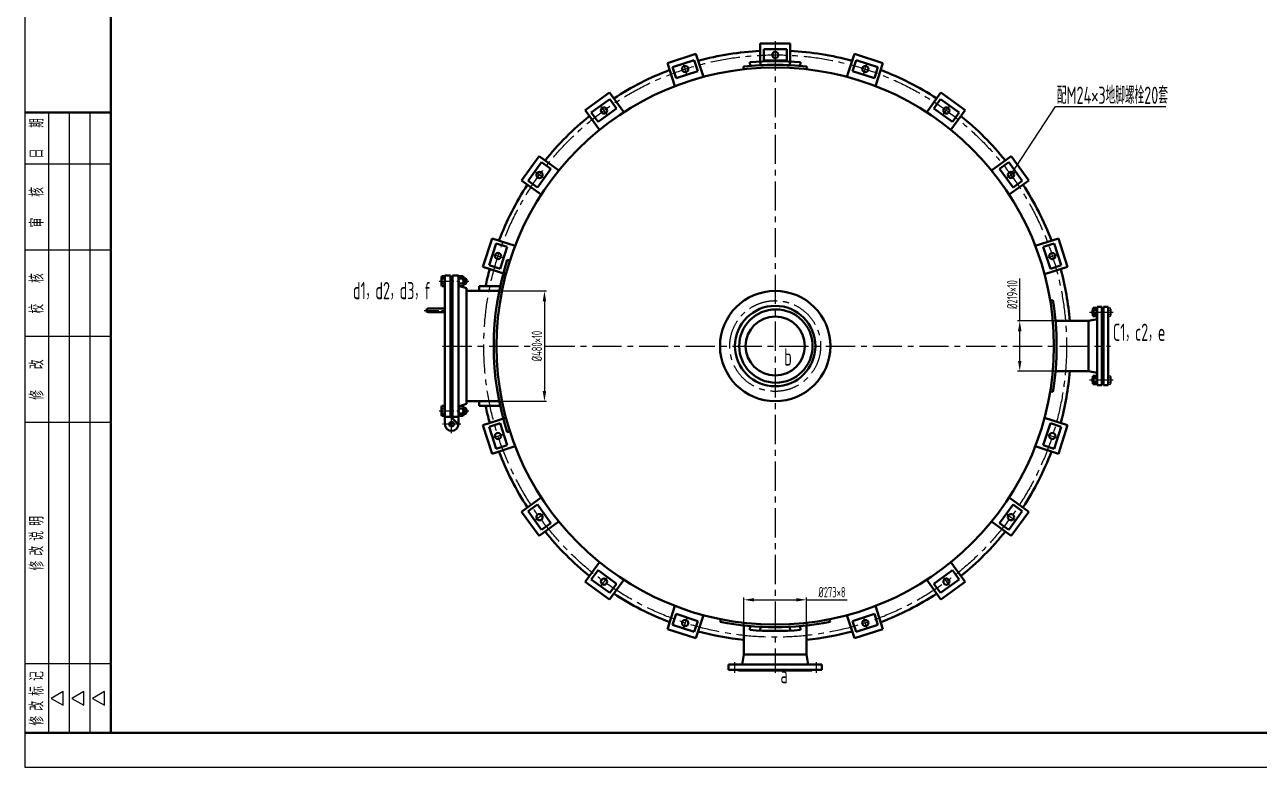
# Model space of a CAD drawing. Header units: millimetres. Extents: x 0 to 8910, y 0 to 12600.
# Drawn here: x 0 to 5369, y 0 to 3232 of the extents above; entities that cross this region are included whole.
import ezdxf
from ezdxf.enums import TextEntityAlignment as Align

# ---------------------------------------------------------------- set-up
doc = ezdxf.new("R2010")
doc.units = ezdxf.units.MM
doc.linetypes.add('CENTERX2', pattern=[101.6, 63.5, -12.7, 12.7, -12.7])
for name, color, linetype in [('中心线', 3, 'CENTERX2'), ('尺寸标注', 4, 'Continuous'), ('文字标注', 4, 'Continuous'), ('细实线', 1, 'Continuous')]:
    doc.layers.add(name, color=color, linetype=linetype)
doc.layers.add('粗实线', color=7, linetype='Continuous', lineweight=40)
doc.styles.get("Standard").update_dxf_attribs({"font": 'gbenor.shx', "width": 0.7, "bigfont": 'gbcbig.shx'})
doc.styles.add('文字标注', font='gbenor.shx', dxfattribs={"width": 0.7, "bigfont": 'gbcbig.shx'})
doc.dimstyles.new('ISO-25', dxfattribs={"dimscale": 15, "dimtxt": 3, "dimasz": 3, "dimexe": 0.625, "dimexo": 0, "dimtad": 1, "dimzin": 12, "dimdsep": 46, "dimtxsty": 'Standard', "dimcen": 3, "dimclrd": 256, "dimclre": 256, "dimclrt": 256, "dimadec": 0, "dimazin": 3, "dimtfac": 1, "dimtmove": 0, "dimatfit": 3, "dimldrblk": 'DOTSMALL', "dimfxl": 0, "dimlwd": -1, "dimarcsym": 0})

# ---------------------------------------------------------------- blocks, each defined once
blk = doc.blocks.new('修改标记')
at = {"layer": '粗实线'}
for p, q in [((0, 0), (0, 25)), ((180, 0), (180, 25))]:
    blk.add_line(p, q, dxfattribs=at)
at = {"layer": '细实线'}
for p, q in [((20, 0), (20, 25)), ((90, 0), (90, 25)), ((115, 0), (115, 25)), ((140, 0), (140, 25)), ((165, 0), (165, 25)), ((0, 18), (180, 18)), ((10, 17.31), (8, 13.85)), ((12, 13.85), (10, 17.31)), ((0, 12), (180, 12)), ((8, 13.85), (12, 13.85)), ((10, 11.31), (8, 7.85)), ((12, 7.85), (10, 11.31)), ((8, 7.85), (12, 7.85)), ((0, 6), (180, 6)), ((10, 5.31), (8, 1.85)), ((12, 1.85), (10, 5.31)), ((8, 1.85), (12, 1.85))]:
    blk.add_line(p, q, dxfattribs=at)
at = {"layer": '细实线', "style": '文字标注', "width": 0.7}
for s, p in [('修 改 标 记', (10, 21.5)), ('修 改 说 明', (55, 21.5)), ('修    改', (102.5, 21.5)), ('校    核', (127.5, 21.5)), ('审    核', (152.5, 21.5)), ('日    期', (172.5, 21.5))]:
    blk.add_text(s, height=4, dxfattribs=at).set_placement(p, align=Align.MIDDLE_CENTER)
blk = doc.blocks.new('*D36')
at = {"layer": 'Defpoints', "color": 0}
for p in [(2063.4, 2073.3), (2063.4, 1593.3), (2260.2, 1593.3)]:
    blk.add_point(p, dxfattribs=at)
at = {"layer": '尺寸标注', "lineweight": -2}
for p, q in [((2063.4, 2073.3), (2269.6, 2073.3)), ((2063.4, 1593.3), (2269.6, 1593.3))]:
    blk.add_line(p, q, dxfattribs=at)
at = {"layer": '尺寸标注'}
blk.add_line((2260.2, 2028.3), (2260.2, 1638.3), dxfattribs=at)
for points in [[(2252.7, 2028.3), (2267.7, 2028.3), (2260.2, 2073.3)], [(2252.7, 1638.3), (2267.7, 1638.3), (2260.2, 1593.3)]]:
    blk.add_solid(points, dxfattribs=at)
at = {"layer": '尺寸标注', "insert": (2227.1, 1833.3), "char_height": 45, "attachment_point": 5, "rotation": 90}
blk.add_mtext('%%c480×10', dxfattribs=at)
blk = doc.blocks.new('_DotSmall')
at = {"color": 0, "linetype": 'ByBlock', "const_width": 0.5}
blk.add_lwpolyline([(-0.0625, 0, 1), (0.0625, 0, 1)], format="xyb", close=True, dxfattribs=at)
blk = doc.blocks.new('*D50')
at = {"layer": 'Defpoints', "color": 0}
for p in [(3400.1, 729), (3127.1, 616.9), (3400.1, 616.9)]:
    blk.add_point(p, dxfattribs=at)
at = {"layer": '尺寸标注', "lineweight": -2}
for p, q in [((3127.1, 616.9), (3127.1, 738.4)), ((3400.1, 616.9), (3400.1, 738.4))]:
    blk.add_line(p, q, dxfattribs=at)
at = {"layer": '尺寸标注'}
for p, q in [((3172.1, 729), (3355.1, 729)), ((3400.1, 729), (3576.1, 729))]:
    blk.add_line(p, q, dxfattribs=at)
for points in [[(3172.1, 736.5), (3172.1, 721.5), (3127.1, 729)], [(3355.1, 736.5), (3355.1, 721.5), (3400.1, 729)]]:
    blk.add_solid(points, dxfattribs=at)
at = {"layer": '尺寸标注', "insert": (3510.6, 762.2), "char_height": 45, "attachment_point": 5}
blk.add_mtext('%%c273×8', dxfattribs=at)
blk = doc.blocks.new('*D51')
at = {"layer": 'Defpoints', "color": 0}
for p in [(4327.2, 1942.8), (4482.7, 1942.8), (4482.7, 1723.8)]:
    blk.add_point(p, dxfattribs=at)
at = {"layer": '尺寸标注'}
for p, q in [((4327.2, 1942.8), (4327.2, 2126.7)), ((4327.2, 1768.8), (4327.2, 1897.8))]:
    blk.add_line(p, q, dxfattribs=at)
at = {"layer": '尺寸标注', "lineweight": -2}
for p, q in [((4482.7, 1942.8), (4317.8, 1942.8)), ((4482.7, 1723.8), (4317.8, 1723.8))]:
    blk.add_line(p, q, dxfattribs=at)
at = {"layer": '尺寸标注'}
for points in [[(4319.7, 1897.8), (4334.7, 1897.8), (4327.2, 1942.8)], [(4319.7, 1768.8), (4334.7, 1768.8), (4327.2, 1723.8)]]:
    blk.add_solid(points, dxfattribs=at)
at = {"layer": '尺寸标注', "insert": (4294.1, 2057.3), "char_height": 45, "attachment_point": 5, "rotation": 90}
blk.add_mtext('%%c219×10', dxfattribs=at)

msp = doc.modelspace()

# ---------------------------------------------------------------- linework, layer by layer
for p, q in [((4640.475, 1987.408), (4643.723, 1990.656)), ((4640.475, 1987.408), (4640.475, 1974.219)), ((4643.723, 1990.656), (4645.475, 1990.656)), ((4643.723, 1990.656), (4643.723, 1970.971)), ((4684.782, 1990.656), (4690.782, 1990.656)), ((4711.782, 1998.997), (4722.311, 1998.997)), ((4711.782, 1989.905), (4722.311, 1989.905)), ((4723.652, 1994.451), (4723.652, 1967.175)), ((4640.475, 1974.219), (4643.723, 1970.971)), ((4643.723, 1970.971), (4645.475, 1970.971)), ((4684.782, 1970.971), (4690.782, 1970.971)), ((4711.782, 1971.721), (4722.311, 1971.721)), ((4711.782, 1962.629), (4722.311, 1962.629)), ((4640.475, 1692.408), (4643.723, 1695.656)), ((4640.475, 1692.408), (4640.475, 1679.219)), ((4640.475, 1679.219), (4643.723, 1675.971)), ((4643.723, 1695.656), (4643.723, 1675.971)), ((4643.723, 1695.656), (4645.475, 1695.656)), ((4643.723, 1675.971), (4645.475, 1675.971)), ((4684.782, 1695.656), (4690.782, 1695.656)), ((4684.782, 1675.971), (4690.782, 1675.971)), ((4711.782, 1703.997), (4722.311, 1703.997)), ((4711.782, 1694.905), (4722.311, 1694.905)), ((4711.782, 1676.721), (4722.311, 1676.721)), ((4711.782, 1667.629), (4722.311, 1667.629)), ((4723.652, 1699.451), (4723.652, 1672.175))]:
    msp.add_line(p, q)
for centre, radius, start, end in [((4715.275, 1994.451), 8.377, 327.13278, 32.86722), ((4692.156, 1980.813), 31.496, 343.22135, 16.77865), ((4715.275, 1967.175), 8.377, 327.13278, 32.86722), ((4715.275, 1699.451), 8.377, 327.13278, 32.86722), ((4692.156, 1685.813), 31.496, 343.22135, 16.77865), ((4715.275, 1672.175), 8.377, 327.13278, 32.86722)]:
    msp.add_arc(centre, radius, start, end)
at = {"layer": '中心线', "ltscale": 2}
for p, q in [((3263.65, 3159.313), (3263.65, 411.313)), ((2879.387, 3015.952), (2864.864, 3060.652)), ((3647.913, 3015.952), (3662.436, 3060.652)), ((2532.739, 2839.326), (2505.113, 2877.35)), ((3994.561, 2839.326), (4022.187, 2877.35)), ((2257.637, 2564.224), (2219.614, 2591.85)), ((4269.663, 2564.224), (4307.686, 2591.85)), ((2081.011, 2217.576), (2036.312, 2232.1)), ((4446.289, 2217.576), (4490.988, 2232.1)), ((4630.475, 1980.813), (4733.652, 1980.813)), ((1816.895, 1833.313), (2206.272, 1833.313)), ((2265.263, 1833.313), (4721.782, 1833.313)), ((4630.475, 1685.813), (4733.652, 1685.813)), ((2081.011, 1449.051), (2036.312, 1434.527)), ((4446.289, 1449.051), (4490.988, 1434.527)), ((2257.637, 1102.402), (2219.614, 1074.776)), ((4269.663, 1102.402), (4307.686, 1074.776)), ((2532.739, 827.301), (2505.113, 789.277)), ((3994.561, 827.301), (4022.187, 789.277)), ((2879.387, 650.674), (2864.864, 605.975)), ((3647.913, 650.674), (3662.436, 605.975)), ((3086.15, 457.313), (3086.15, 411.313)), ((3441.15, 457.313), (3441.15, 411.313))]:
    msp.add_line(p, q, dxfattribs=at)
at = {"layer": '中心线'}
for p, q in [((1802.651, 2115.813), (1931.895, 2115.813)), ((1736.895, 1988.453), (1836.895, 1988.453)), ((1802.651, 1550.813), (1931.895, 1550.813)), ((1856.395, 1453.813), (1856.395, 1532.813)), ((1895.895, 1493.313), (1816.895, 1493.313))]:
    msp.add_line(p, q, dxfattribs=at)
at = {"layer": '中心线', "ltscale": 2}
for radius in [1267, 197.5]:
    msp.add_circle((3263.65, 1833.313), radius, dxfattribs=at)
at = {"layer": '粗实线'}
for p, q in [((3328.65, 3149.313), (3198.65, 3149.313)), ((3198.65, 3071.608), (3198.65, 3149.313)), ((3213.65, 3075.313), (3213.65, 3125.313)), ((3313.65, 3125.313), (3213.65, 3125.313)), ((3313.65, 3075.313), (3313.65, 3125.313)), ((3328.65, 3071.608), (3328.65, 3149.313)), ((2795.165, 3064.818), (2918.802, 3104.99)), ((2827.842, 2964.249), (2795.165, 3064.818)), ((2816.847, 3046.627), (2911.953, 3077.529)), ((2927.404, 3029.976), (2911.953, 3077.529)), ((2951.479, 3004.421), (2918.802, 3104.99)), ((3153.758, 3068.434), (3155.176, 3052.497)), ((3198.672, 3071.61), (3199.511, 3055.632)), ((3313.65, 3075.313), (3213.65, 3075.313)), ((3328.628, 3071.61), (3327.789, 3055.632)), ((3373.542, 3068.434), (3372.124, 3052.497)), ((3575.821, 3004.421), (3608.498, 3104.99)), ((3599.896, 3029.976), (3615.347, 3077.529)), ((3608.498, 3104.99), (3732.135, 3064.818)), ((3615.347, 3077.529), (3710.453, 3046.627)), ((3699.458, 2964.249), (3732.135, 3064.818)), ((2832.298, 2999.075), (2816.847, 3046.627)), ((2832.298, 2999.075), (2927.404, 3029.976)), ((3126.367, 3049.59), (3127.713, 3037.666)), ((3400.933, 3049.59), (3399.587, 3037.666)), ((3599.896, 3029.976), (3695.002, 2999.075)), ((3695.002, 2999.075), (3710.453, 3046.627)), ((2437.538, 2859.774), (2542.711, 2936.186)), ((2463.781, 2849.174), (2544.682, 2907.952)), ((2604.866, 2850.637), (2542.711, 2936.186)), ((2574.072, 2867.502), (2544.682, 2907.952)), ((3922.434, 2850.637), (3984.589, 2936.186)), ((3953.228, 2867.502), (3982.618, 2907.952)), ((3982.618, 2907.952), (4063.519, 2849.174)), ((3984.589, 2936.186), (4089.761, 2859.774)), ((2499.693, 2774.225), (2437.538, 2859.774)), ((2493.17, 2808.723), (2463.781, 2849.174)), ((2493.17, 2808.723), (2574.072, 2867.502)), ((3953.228, 2867.502), (4034.13, 2808.723)), ((4027.607, 2774.225), (4089.761, 2859.774)), ((4034.13, 2808.723), (4063.519, 2849.174)), ((2160.778, 2554.253), (2237.19, 2659.425)), ((2189.011, 2552.281), (2247.789, 2633.183)), ((2322.739, 2597.27), (2237.19, 2659.425)), ((2288.24, 2603.793), (2247.789, 2633.183)), ((4204.561, 2597.27), (4290.11, 2659.425)), ((4239.06, 2603.793), (4279.511, 2633.183)), ((4279.511, 2633.183), (4338.289, 2552.281)), ((4290.11, 2659.425), (4366.522, 2554.253)), ((2229.462, 2522.892), (2288.24, 2603.793)), ((4239.06, 2603.793), (4297.838, 2522.892)), ((2246.326, 2492.098), (2160.778, 2554.253)), ((2229.462, 2522.892), (2189.011, 2552.281)), ((4280.974, 2492.098), (4366.522, 2554.253)), ((4297.838, 2522.892), (4338.289, 2552.281)), ((1991.974, 2178.161), (2032.146, 2301.798)), ((2019.434, 2185.01), (2050.336, 2280.116)), ((2132.714, 2269.122), (2032.146, 2301.798)), ((2097.889, 2264.665), (2050.336, 2280.116)), ((2066.987, 2169.56), (2097.889, 2264.665)), ((4394.586, 2269.122), (4495.154, 2301.798)), ((4429.411, 2264.665), (4476.964, 2280.116)), ((4429.411, 2264.665), (4460.313, 2169.56)), ((4476.964, 2280.116), (4507.866, 2185.01)), ((4495.154, 2301.798), (4535.326, 2178.161)), ((2098.637, 2208.707), (2110.059, 2205.027)), ((2092.542, 2145.484), (1991.974, 2178.161)), ((2066.987, 2169.56), (2019.434, 2185.01)), ((4434.758, 2145.484), (4535.326, 2178.161)), ((4460.313, 2169.56), (4507.866, 2185.01)), ((1812.651, 2099.447), (1812.651, 2132.179)), ((1826.895, 2137.634), (1814.26, 2137.634)), ((1826.895, 2126.724), (1814.26, 2126.724)), ((1826.895, 2104.903), (1814.26, 2104.903)), ((1826.895, 2093.992), (1814.26, 2093.992)), ((1826.895, 1493.313), (1826.895, 2140.813)), ((1851.895, 2140.813), (1826.895, 2140.813)), ((1851.895, 1525.813), (1851.895, 2140.813)), ((1860.895, 2127.624), (1851.895, 2127.624)), ((1860.895, 2104.002), (1851.895, 2104.002)), ((1854.895, 2098.313), (1851.895, 2101.313)), ((1857.895, 2098.313), (1854.895, 2098.313)), ((1854.895, 1568.313), (1854.895, 2098.313)), ((1857.895, 2098.313), (1860.895, 2101.313)), ((1857.895, 1568.313), (1857.895, 2098.313)), ((1860.895, 2140.813), (1885.895, 2140.813)), ((1860.895, 1525.813), (1860.895, 2140.813)), ((1885.895, 1493.313), (1885.895, 2140.813)), ((1885.895, 2095.813), (1920.895, 2085.313)), ((1906.254, 2137.634), (1887.504, 2137.634)), ((1906.254, 2126.724), (1887.504, 2126.724)), ((1906.254, 2104.903), (1887.504, 2104.903)), ((1906.254, 2093.992), (1887.504, 2093.992)), ((1907.863, 2099.447), (1907.863, 2132.179)), ((1917.997, 2127.624), (1907.863, 2127.624)), ((1917.997, 2104.002), (1907.863, 2104.002)), ((1917.997, 2104.002), (1917.997, 2127.624)), ((1921.895, 2123.727), (1917.997, 2127.624)), ((1921.895, 2107.9), (1917.997, 2104.002)), ((1921.895, 2107.9), (1921.895, 2123.727)), ((1920.895, 1581.313), (1920.895, 2085.313)), ((1920.895, 2073.313), (2063.41, 2073.313)), ((1976.65, 2093.313), (2067.583, 2093.313)), ((1976.65, 2073.313), (1976.65, 2093.313)), ((1754.895, 1996.453), (1826.895, 1996.453)), ((4471.31, 2032.645), (4459.47, 2030.69)), ((4645.475, 1994.451), (4645.475, 1967.175)), ((4646.816, 1998.997), (4662.441, 1998.997)), ((4646.816, 1989.905), (4662.441, 1989.905)), ((4663.782, 1663.313), (4663.782, 2003.313)), ((4663.782, 2003.313), (4684.782, 2003.313)), ((4684.782, 1663.313), (4684.782, 2003.313)), ((4711.782, 2003.313), (4690.782, 2003.313)), ((4690.782, 1663.313), (4690.782, 2003.313)), ((4711.782, 1663.313), (4711.782, 2003.313)), ((1754.895, 1980.453), (1826.895, 1980.453)), ((4482.742, 1942.813), (4625.782, 1942.813)), ((4625.782, 1942.813), (4663.782, 1950.313)), ((4625.782, 1723.813), (4625.782, 1942.813)), ((4646.816, 1971.721), (4662.441, 1971.721)), ((4646.816, 1962.629), (4662.441, 1962.629)), ((4687.782, 1966.313), (4684.782, 1969.313)), ((4687.782, 1966.313), (4690.782, 1969.313)), ((4687.782, 1700.313), (4687.782, 1966.313)), ((4482.742, 1723.813), (4625.782, 1723.813)), ((4625.782, 1723.813), (4663.782, 1716.313)), ((4645.475, 1699.451), (4645.475, 1672.175)), ((4646.816, 1703.997), (4662.441, 1703.997)), ((4646.816, 1694.905), (4662.441, 1694.905)), ((4646.816, 1676.721), (4662.441, 1676.721)), ((4646.816, 1667.629), (4662.441, 1667.629)), ((4687.782, 1700.313), (4684.782, 1697.313)), ((4687.782, 1700.313), (4690.782, 1697.313)), ((4471.31, 1633.982), (4459.47, 1635.936)), ((4663.782, 1663.313), (4684.782, 1663.313)), ((4711.782, 1663.313), (4690.782, 1663.313)), ((1812.651, 1567.179), (1812.651, 1534.447)), ((1826.895, 1572.634), (1814.26, 1572.634)), ((1826.895, 1561.724), (1814.26, 1561.724)), ((1854.895, 1568.313), (1851.895, 1565.313)), ((1860.895, 1562.624), (1851.895, 1562.624)), ((1857.895, 1568.313), (1854.895, 1568.313)), ((1857.895, 1568.313), (1860.895, 1565.313)), ((1885.895, 1570.813), (1920.895, 1581.313)), ((1906.254, 1572.634), (1887.504, 1572.634)), ((1906.254, 1561.724), (1887.504, 1561.724)), ((1907.863, 1567.179), (1907.863, 1534.447)), ((1917.997, 1562.624), (1907.863, 1562.624)), ((1921.895, 1558.727), (1917.997, 1562.624)), ((1917.997, 1562.624), (1917.997, 1539.002)), ((1920.895, 1593.313), (2063.41, 1593.313)), ((1921.895, 1558.727), (1921.895, 1542.9)), ((1976.65, 1573.313), (1976.65, 1593.313)), ((1976.65, 1573.313), (2067.583, 1573.313)), ((1826.895, 1539.903), (1814.26, 1539.903)), ((1826.895, 1528.992), (1814.26, 1528.992)), ((1851.895, 1525.813), (1826.895, 1525.813)), ((1860.895, 1539.002), (1851.895, 1539.002)), ((1851.895, 1525.813), (1885.895, 1493.313)), ((1860.895, 1525.813), (1856.395, 1521.512)), ((1860.895, 1525.813), (1885.895, 1525.813)), ((1906.254, 1539.903), (1887.504, 1539.903)), ((1906.254, 1528.992), (1887.504, 1528.992)), ((1917.997, 1539.002), (1907.863, 1539.002)), ((1921.895, 1542.9), (1917.997, 1539.002)), ((2092.542, 1521.142), (1991.974, 1488.466)), ((4434.758, 1521.142), (4535.326, 1488.466)), ((2032.146, 1364.828), (1991.974, 1488.466)), ((2066.987, 1497.067), (2019.434, 1481.616)), ((2050.336, 1386.51), (2019.434, 1481.616)), ((2097.889, 1401.961), (2066.987, 1497.067)), ((2098.637, 1457.919), (2110.059, 1461.6)), ((4460.313, 1497.067), (4429.411, 1401.961)), ((4460.313, 1497.067), (4507.866, 1481.616)), ((4507.866, 1481.616), (4476.964, 1386.51)), ((4535.326, 1488.466), (4495.154, 1364.828)), ((2132.714, 1397.505), (2032.146, 1364.828)), ((2097.889, 1401.961), (2050.336, 1386.51)), ((4394.586, 1397.505), (4495.154, 1364.828)), ((4429.411, 1401.961), (4476.964, 1386.51)), ((2246.326, 1174.529), (2160.778, 1112.374)), ((2229.462, 1143.735), (2189.011, 1114.346)), ((2288.24, 1062.833), (2229.462, 1143.735)), ((4297.838, 1143.735), (4239.06, 1062.833)), ((4280.974, 1174.529), (4366.522, 1112.374)), ((4297.838, 1143.735), (4338.289, 1114.346)), ((2237.19, 1007.202), (2160.778, 1112.374)), ((2247.789, 1033.444), (2189.011, 1114.346)), ((4338.289, 1114.346), (4279.511, 1033.444)), ((4366.522, 1112.374), (4290.11, 1007.202)), ((2322.739, 1069.357), (2237.19, 1007.202)), ((2288.24, 1062.833), (2247.789, 1033.444)), ((4204.561, 1069.357), (4290.11, 1007.202)), ((4239.06, 1062.833), (4279.511, 1033.444)), ((2499.693, 892.402), (2437.538, 806.853)), ((4027.607, 892.402), (4089.761, 806.853)), ((2542.711, 730.441), (2437.538, 806.853)), ((2493.17, 857.903), (2463.781, 817.453)), ((2544.682, 758.674), (2463.781, 817.453)), ((2574.072, 799.125), (2493.17, 857.903)), ((2604.866, 815.99), (2542.711, 730.441)), ((3922.434, 815.99), (3984.589, 730.441)), ((4034.13, 857.903), (3953.228, 799.125)), ((4063.519, 817.453), (3982.618, 758.674)), ((4089.761, 806.853), (3984.589, 730.441)), ((4034.13, 857.903), (4063.519, 817.453)), ((2574.072, 799.125), (2544.682, 758.674)), ((3953.228, 799.125), (3982.618, 758.674)), ((2827.842, 702.378), (2795.165, 601.809)), ((3699.458, 702.378), (3732.135, 601.809)), ((2832.298, 667.552), (2816.847, 619.999)), ((2927.404, 636.65), (2832.298, 667.552)), ((2951.479, 662.206), (2918.802, 561.637)), ((3024.806, 632.843), (3027.148, 644.612)), ((3502.494, 632.843), (3500.152, 644.612)), ((3575.821, 662.206), (3608.498, 561.637)), ((3695.002, 667.552), (3599.896, 636.65)), ((3695.002, 667.552), (3710.453, 619.999)), ((2918.802, 561.637), (2795.165, 601.809)), ((2911.953, 589.097), (2816.847, 619.999)), ((2927.404, 636.65), (2911.953, 589.097)), ((3126.367, 617.036), (3127.713, 628.961)), ((3127.15, 616.948), (3127.15, 491.313)), ((3153.758, 598.192), (3155.176, 614.129)), ((3198.672, 595.017), (3199.511, 610.995)), ((3328.628, 595.017), (3327.789, 610.995)), ((3373.542, 598.192), (3372.124, 614.129)), ((3400.933, 617.036), (3399.587, 628.961)), ((3400.15, 616.948), (3400.15, 491.313)), ((3599.896, 636.65), (3615.347, 589.097)), ((3732.135, 601.809), (3608.498, 561.637)), ((3710.453, 619.999), (3615.347, 589.097)), ((3119.65, 447.313), (3127.15, 491.313)), ((3127.15, 491.313), (3400.15, 491.313)), ((3400.15, 491.313), (3407.65, 447.313)), ((3466.15, 447.313), (3061.15, 447.313)), ((3061.15, 447.313), (3061.15, 424.313)), ((3466.15, 447.313), (3466.15, 424.313)), ((3466.15, 424.313), (3061.15, 424.313)), ((3104.15, 421.313), (3101.15, 424.313)), ((3423.15, 421.313), (3104.15, 421.313)), ((3423.15, 421.313), (3426.15, 424.313))]:
    msp.add_line(p, q, dxfattribs=at)
msp.add_lwpolyline([(8760, 12450), (375, 12450), (375, 150), (8760, 150)], close=True, dxfattribs=at)
for centre, radius in [((3263.65, 3100.313), 13.5), ((3263.65, 1833.313), 1212), ((2872.125, 3038.302), 13.5), ((3655.175, 3038.302), 13.5), ((2518.926, 2858.338), 13.5), ((4008.374, 2858.338), 13.5), ((2238.625, 2578.037), 13.5), ((4288.675, 2578.037), 13.5), ((2058.661, 2224.838), 13.5), ((4468.639, 2224.838), 13.5), ((3263.65, 1833.313), 240), ((3263.65, 1833.313), 175), ((3266.65, 1833.313), 159.5), ((3263.65, 1833.313), 128.5), ((1856.395, 1493.313), 10), ((2058.661, 1441.789), 13.5), ((4468.639, 1441.789), 13.5), ((2238.625, 1088.589), 13.5), ((4288.675, 1088.589), 13.5), ((2518.926, 808.289), 13.5), ((4008.374, 808.289), 13.5), ((2872.125, 628.325), 13.5), ((3655.175, 628.325), 13.5)]:
    msp.add_circle(centre, radius, dxfattribs=at)
for centre, radius, start, end in [((3263.65, 1833.313), 1286, 92.897211, 105.102789), ((3263.65, 1833.313), 1286, 74.897211, 87.102789), ((3263.65, 1833.313), 1240, 84.915642, 95.084358), ((3263.65, 1833.313), 1286, 110.897211, 123.102789), ((3263.65, 1833.313), 1224, 83.560198, 96.439802), ((3263.65, 1833.313), 1286, 56.897211, 69.102789), ((3263.65, 1833.313), 1286, 128.897211, 141.102789), ((3263.65, 1833.313), 1286, 38.897211, 51.102789), ((3263.65, 1833.313), 1286, 146.897211, 159.102789), ((3263.65, 1833.313), 1286, 20.897211, 33.102789), ((3263.65, 1833.313), 1224, 162.139873, 197.860127), ((3263.65, 1833.313), 1286, 164.897211, 168.33569), ((3263.65, 1833.313), 1286, 4.884521, 15.102789), ((1822.703, 2132.179), 10.052, 147.13278, 212.86722), ((1850.446, 2115.813), 37.795, 163.22135, 196.77865), ((1822.703, 2099.447), 10.052, 147.13278, 212.86722), ((1895.947, 2132.179), 10.052, 147.13278, 212.86722), ((1923.69, 2115.813), 37.795, 163.22135, 196.77865), ((1895.947, 2099.447), 10.052, 147.13278, 212.86722), ((1897.811, 2132.179), 10.052, 327.13278, 32.86722), ((1870.068, 2115.813), 37.795, 343.22135, 16.77865), ((1897.811, 2099.447), 10.052, 327.13278, 32.86722), ((1754.895, 1988.453), 8, 90, 270), ((3263.65, 1833.313), 1224, 350.627498, 9.372502), ((4653.852, 1994.451), 8.377, 147.13278, 212.86722), ((4676.971, 1980.813), 31.496, 163.22135, 196.77865), ((4655.405, 1994.451), 8.377, 327.13278, 32.86722), ((4632.286, 1980.813), 31.496, 343.22135, 16.77865), ((4653.852, 1967.175), 8.377, 147.13278, 212.86722), ((4655.405, 1967.175), 8.377, 327.13278, 32.86722), ((3263.65, 1833.313), 1286, 344.897211, 355.115479), ((4653.852, 1699.451), 8.377, 147.13278, 212.86722), ((4676.971, 1685.813), 31.496, 163.22135, 196.77865), ((4653.852, 1672.175), 8.377, 147.13278, 212.86722), ((4655.405, 1699.451), 8.377, 327.13278, 32.86722), ((4632.286, 1685.813), 31.496, 343.22135, 16.77865), ((4655.405, 1672.175), 8.377, 327.13278, 32.86722), ((1822.703, 1567.179), 10.052, 147.13278, 212.86722), ((1850.446, 1550.813), 37.795, 163.22135, 196.77865), ((1895.947, 1567.179), 10.052, 147.13278, 212.86722), ((1923.69, 1550.813), 37.795, 163.22135, 196.77865), ((1897.811, 1567.179), 10.052, 327.13278, 32.86722), ((1870.068, 1550.813), 37.795, 343.22135, 16.77865), ((3263.65, 1833.313), 1286, 191.66431, 195.102789), ((1822.703, 1534.447), 10.052, 147.13278, 212.86722), ((1895.947, 1534.447), 10.052, 147.13278, 212.86722), ((1897.811, 1534.447), 10.052, 327.13278, 32.86722), ((1856.395, 1493.313), 29.5, 180, 360), ((3263.65, 1833.313), 1286, 200.897211, 213.102789), ((3263.65, 1833.313), 1286, 326.897211, 339.102789), ((3263.65, 1833.313), 1286, 218.897211, 231.102789), ((3263.65, 1833.313), 1286, 308.897211, 321.102789), ((3263.65, 1833.313), 1286, 236.897211, 249.102789), ((3263.65, 1833.313), 1286, 290.897211, 303.102789), ((3263.65, 1833.313), 1286, 254.897211, 263.906972), ((3263.65, 1833.313), 1224, 258.747458, 281.252542), ((3263.65, 1833.313), 1240, 264.915642, 275.084358), ((3263.65, 1833.313), 1286, 276.093028, 285.102789)]:
    msp.add_arc(centre, radius, start, end, dxfattribs=at)
at = {"layer": '细实线'}
for p, q in [((1921.895, 2123.727), (1907.863, 2123.727)), ((1921.895, 2107.9), (1907.863, 2107.9)), ((4640.475, 1987.408), (4645.475, 1987.408)), ((4640.475, 1974.219), (4645.475, 1974.219)), ((4640.475, 1692.408), (4645.475, 1692.408)), ((4640.475, 1679.219), (4645.475, 1679.219)), ((1921.895, 1558.727), (1907.863, 1558.727)), ((1921.895, 1542.9), (1907.863, 1542.9))]:
    msp.add_line(p, q, dxfattribs=at)
msp.add_lwpolyline([(8910, 12600), (0, 12600), (0, 0), (8910, 0)], close=True, dxfattribs=at)

# ---------------------------------------------------------------- block references
at = {"layer": '尺寸标注', "xscale": 15, "yscale": 15, "zscale": 15, "rotation": 90}
msp.add_blockref('修改标记', (375, 150), dxfattribs=at)

# ---------------------------------------------------------------- texts
at = {"layer": '文字标注', "style": '文字标注', "width": 0.7}
for s, p in [('配M24×3地脚螺栓20套', (4488.464, 2887.203)), ('d1，d2，d3，f', (1427.633, 2037.045)), ('C1，c2，e', (4732.09, 1855.807)), ('b', (3302.896, 1748.188)), ('a', (3286.323, 365.87))]:
    msp.add_text(s, height=75, dxfattribs=at).set_placement(p)

# ---------------------------------------------------------------- dimensions: what is measured, and where the dimension line sits
at = {"layer": '尺寸标注'}
dim = msp.add_linear_dim(base=(4327.213, 1942.813), p1=(4482.742, 1723.813), p2=(4482.742, 1942.813), angle=90, text='%%c<>×10', dimstyle='ISO-25', dxfattribs=at)
dim.commit()
dim.dimension.update_dxf_attribs({"geometry": '*D51', "text_midpoint": (4327.213, 2057.272), "dimtype": 160})
dim = msp.add_linear_dim(base=(2260.175, 1593.313), p1=(2063.41, 2073.313), p2=(2063.41, 1593.313), angle=90, text='%%c<>×10', dimstyle='ISO-25', dxfattribs=at)
dim.commit()
dim.dimension.update_dxf_attribs({"geometry": '*D36', "text_midpoint": (2227.059, 1833.313)})
dim = msp.add_linear_dim(base=(3400.15, 729.04), p1=(3127.15, 616.948), p2=(3400.15, 616.948), text='%%c<>×8', dimstyle='ISO-25', dxfattribs=at)
dim.commit()
dim.dimension.update_dxf_attribs({"geometry": '*D50', "text_midpoint": (3510.615, 729.04), "dimtype": 160})

# ---------------------------------------------------------------- leaders
msp.add_leader([(4288.675, 2578.037), (4482.415, 2875.683), (4961.945, 2875.683)], dimstyle='ISO-25', override={"dimgap": 0.625, "dimtad": 0}, dxfattribs=at)

doc.saveas('drawing.dxf')
